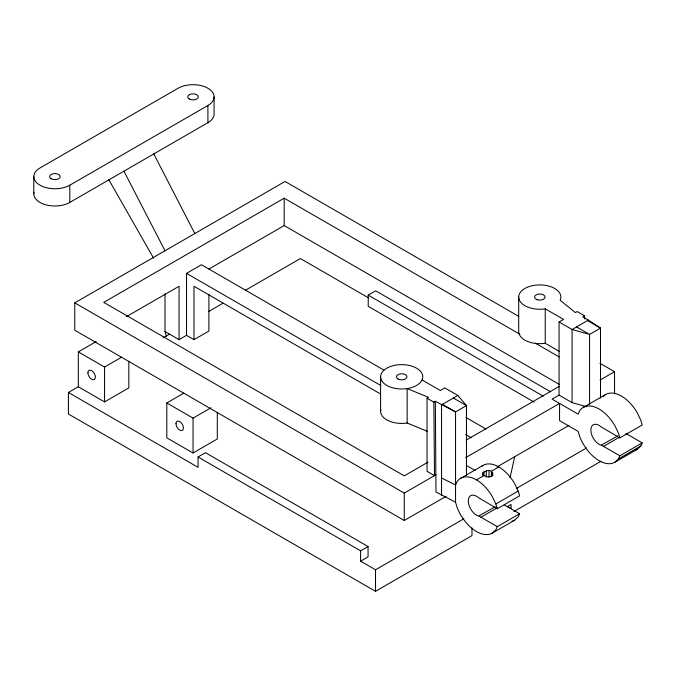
<?xml version="1.0" encoding="UTF-8"?>
<svg xmlns="http://www.w3.org/2000/svg" width="676" height="676" viewBox="0 0 676 676"><rect width="100%" height="100%" fill="white"/><g stroke="black" fill="none" stroke-linecap="round" stroke-linejoin="round"><path stroke-width="1.01" d="M433.84 402.127L434.507 475.634L427.046 471.333L427.046 398.206L433.84 402.127L435.327 401.265L435.995 491.993L455.556 502.234L457.094 507.431A31.637 18.269 60 0 0 492.289 533.102L514.664 520.19L518.213 516.887L519.641 513.743L504.22 504.845M455.556 502.234L455.556 411.895L466.465 405.6L457.846 395.46L444.825 387.94L440.355 390.525L422.052 379.963A21.091 12.176 0 0 0 396.22 365.048A21.091 12.176 0 0 0 386.773 385.421A21.091 12.176 0 0 0 422.052 379.963M466.465 475.583L466.465 405.6L453.368 398.037M482.563 475.228L482.563 473.115C495.39 463.575 496.142 483.83 482.563 474.484L482.563 473.115M483.932 475.82L483.932 471.831M486.297 477.281L486.297 470.969M489.027 476.96L489.027 470.758M491.384 476.428L491.384 471.265L498.846 466.955M492.753 476.014L492.753 472.913M584.605 318.988L584.605 315.853L577.143 311.551L575.361 312.582L560.159 300.228A21.091 12.176 0 0 0 541.62 284.951A21.091 12.176 0 0 0 518.771 298.141A21.091 12.176 0 0 0 545.245 308.839L563.539 319.402L559.069 321.987L559.069 395.105L572.082 402.617L586.658 406.732M572.082 402.617L572.082 329.499L588.373 320.094L600.508 328.113L600.508 398.105M589.573 404.417L589.573 334.434L600.508 328.113L587.495 320.601M510.05 477.738L514.597 457.153M465.654 457.652L559.567 403.428L559.567 420.649L578.141 431.373L579.687 436.569A31.637 18.269 60 0 0 614.873 462.24L637.248 449.32L640.797 446.025L642.2 442.89L625.9 433.451M614.873 462.24L618.43 458.936L619.858 455.793L642.2 442.89M519.641 513.743L497.291 526.646L495.846 529.807L492.289 533.102M69.805 185.199L207.904 105.473A21.091 12.176 0 0 0 207.904 88.252A21.091 12.176 0 0 0 178.075 88.252L39.977 167.978A21.091 12.176 0 0 0 39.977 185.199A21.091 12.176 0 0 0 69.805 185.199L69.805 202.42A21.091 12.176 0 0 1 45.562 204.735A21.091 12.176 0 0 1 33.977 192.221M69.805 202.42L207.904 122.694A21.091 12.176 0 0 0 214.081 114.083L214.081 96.862M446.185 496.268L404.265 520.478L74.774 330.243L74.774 302.865L285.052 181.455L518.712 316.36M519.869 334.248L284.207 198.186L103.749 302.375L404.265 475.87L427.959 462.19M165.003 293.857L165.003 331.536L179.064 339.656L186.525 335.355L186.525 273.358L201.44 264.747L383.875 370.076M126.437 316.655L179.064 286.269L179.064 339.656M208.892 269.056L284.207 225.573L559.145 384.306M128.82 361.246L128.82 387.897L104.56 401.907L78.315 386.748L78.315 351.892L96.279 341.515M78.315 351.892L104.56 367.043L121.629 357.19M471.975 527.973L471.975 535.629L375.518 591.314L68.394 413.999L68.394 392.477L78.315 386.748M163.144 337.772L169.473 334.121M208.411 311.644L222.979 303.228M245.743 290.089L300.381 258.545L368.412 297.82M186.525 335.355L193.978 339.656L208.892 331.046L208.892 294.178M217.3 412.326L217.3 438.986L193.049 452.996L166.803 437.837L166.803 402.972L183.872 393.119M534.091 402.085L368.209 306.312L368.209 295.125L375.67 290.815L550.661 391.852M166.803 402.972L193.049 418.131L211.013 407.755M198.043 456.993L205.504 452.692L368.057 546.546L368.057 556.872L360.604 561.181L360.604 550.847L198.043 456.993L198.043 467.327L68.394 392.477M427.046 398.206L428.542 397.344L407.138 388.573L407.138 423.015L427.57 431.389M584.605 315.853L582.813 316.892L588.373 320.094M457.846 395.46L441.555 404.865L441.555 495.204M466.237 440.093L559.204 386.418M559.069 395.105L552.115 399.127L578.141 414.151L579.687 410.738A31.637 18.269 60 0 1 614.873 425.703L618.43 433.105L619.858 437.896L642.2 424.993L640.797 420.193L637.248 412.791A31.637 18.269 60 0 0 603.33 396.297M74.774 302.865L404.265 493.091L435.995 474.772M600.026 380.073L614.543 371.69L614.543 393.804M460.652 478.304L483.027 465.392M583.236 407.442L605.611 394.522M497.206 466.82L568.981 425.381M476.47 479.875L483.932 475.566M360.604 550.847L368.057 546.546M360.604 561.181L375.518 569.792L463.846 518.796M516.439 488.427L586.557 447.951M518.213 491.055L519.641 495.846L497.291 508.749L495.846 503.975L518.213 491.055L514.664 483.653A31.637 18.269 60 0 0 481.456 466.491M497.291 508.749L478.616 497.764A11.602 6.701 60 0 0 468.291 500.958A11.602 6.701 60 0 0 478.616 516.067L495.128 506.814M619.858 437.896L601.184 426.919A11.602 6.701 60 0 0 590.858 430.105A11.602 6.701 60 0 0 601.184 445.214L617.687 435.961M603.533 446.371L619.638 437.068M479.039 516.109L480.949 517.233L497.054 507.938M507.414 506.561L511.048 504.457L511.149 508.673L507.49 506.561M513.878 511.546L601.133 461.201M618.43 458.936L640.797 446.025M441.555 477.983L455.556 485.013L457.103 481.599A31.637 18.269 60 0 1 492.289 496.573L495.846 503.975M576.56 326.922L589.573 334.434L572.082 329.499L559.069 321.987M599.942 363.257L614.543 371.69M518.695 297.077L518.695 331.519A21.091 12.176 0 0 0 545.245 343.281L559.187 351.334M535.392 343.214L559.145 356.92M368.209 295.125L543.2 396.153M601.598 445.256L619.858 455.793M465.967 417.472L486.036 429.057M442.459 404.341L455.556 411.895L435.327 401.265M186.525 273.358L380.816 385.531M465.646 434.507L471.121 437.668M380.563 393.998L193.978 286.269L193.978 339.656M466.381 465.434L475.262 470.564M480.949 517.233L497.291 526.646M108.709 179.52L153.536 258.063M153.773 153.942L194.823 233.55M123.945 171.163L165.003 250.771M165.003 331.536L166.397 336.378M545.245 308.839L545.245 343.281M404.265 493.091L404.265 520.478M380.588 376.811L380.588 411.253M375.518 569.792L375.518 591.314M284.207 198.186L284.207 225.573M207.904 105.473L207.904 122.694M193.049 418.131L193.049 452.996M104.56 367.043L104.56 401.907M33.8 176.588L33.8 193.809M637.248 449.32A31.637 18.269 60 0 1 635.508 450.123M514.664 520.19A31.637 18.269 60 0 1 511.985 521.28M407.138 423.015A21.091 12.176 0 0 1 380.774 409.664M87.914 372.806A5.273 3.042 60 0 0 93.508 379.76A5.273 3.042 60 0 0 93.508 372.299A5.273 3.042 60 0 0 87.914 372.806M175.988 423.649A5.273 3.042 60 0 0 181.582 430.612A5.273 3.042 60 0 0 181.582 423.151A5.273 3.042 60 0 0 175.988 423.649M537.15 299.713A5.273 3.042 0 0 0 545.059 297.077A5.273 3.042 0 0 0 537.15 294.44A5.273 3.042 0 0 0 537.15 299.713M397.953 378.966A5.273 3.042 0 0 0 406.775 377.597A5.273 3.042 0 0 0 400.319 373.87A5.273 3.042 0 0 0 397.953 378.966M51.165 178.743A5.273 3.042 0 0 0 59.987 177.382A5.273 3.042 0 0 0 53.522 173.648A5.273 3.042 0 0 0 51.165 178.743M189.263 99.009A5.273 3.042 0 0 0 198.085 97.648A5.273 3.042 0 0 0 191.629 93.922A5.273 3.042 0 0 0 189.263 99.009"/></g></svg>
